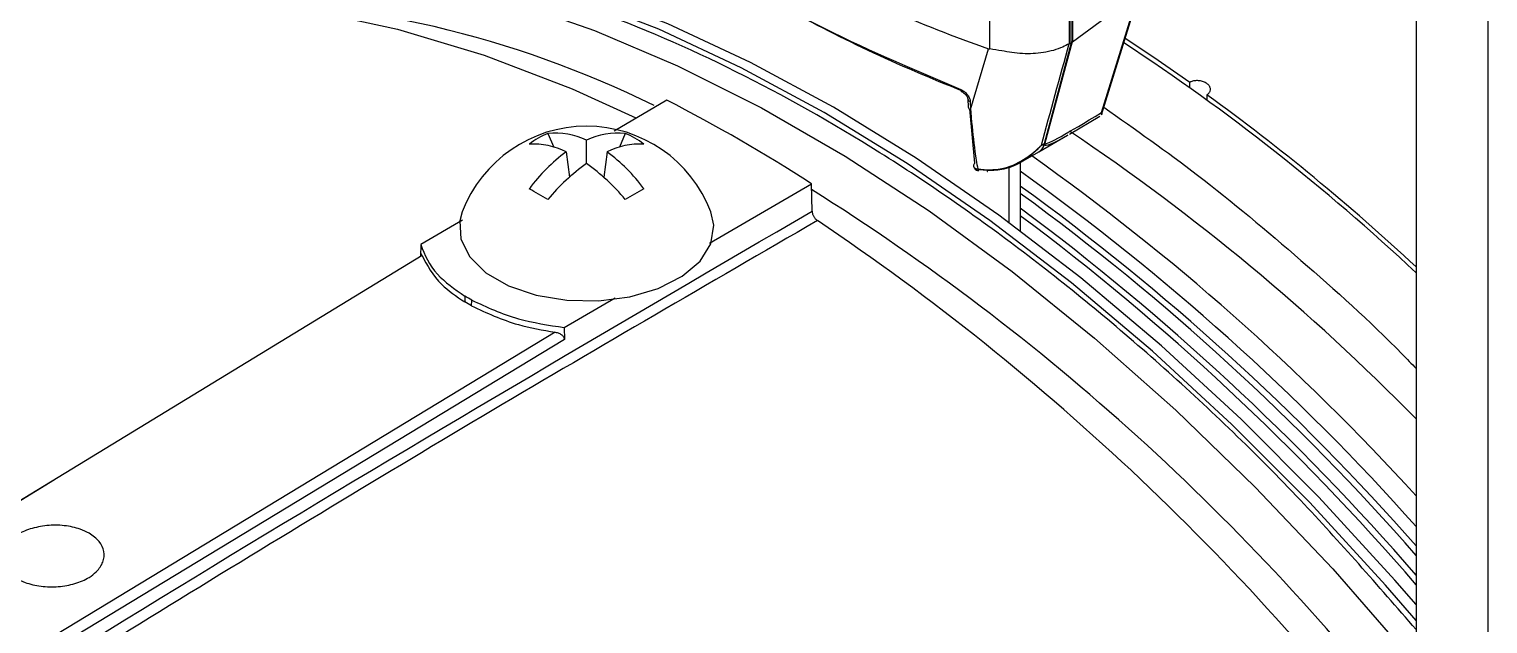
# Model space of a CAD drawing. Extents: x 16.7 to 113.1, y 4.5 to 84.5.
# Drawn here: x 25.257 to 27.961, y 12.924 to 14.026 of the extents above; entities that cross this region are included whole.
import ezdxf

# ---------------------------------------------------------------- set-up
doc = ezdxf.new("R2010")
doc.units = 0
doc.header["$MEASUREMENT"] = 0
doc.layers.add('OBJECT', color=7, linetype='CONTINUOUS')

msp = doc.modelspace()

# ---------------------------------------------------------------- linework, layer by layer
at = {"layer": 'OBJECT'}
for p, q in [((27.8284, 15.408), (27.8284, 8.0814)), ((27.9613, 15.3312), (27.9613, 8.0047)), ((27.038, 13.9894), (27.038, 14.0911)), ((27.1851, 14.1013), (27.1851, 13.9992)), ((27.1888, 14.0013), (27.1888, 14.1034)), ((27.191, 14.1044), (27.191, 14.0028)), ((27.191, 14.0028), (27.3123, 14.0918)), ((27.245, 13.8715), (27.3132, 14.0923)), ((27.2452, 13.8674), (27.315, 14.0934)), ((27.0024, 13.8774), (27.0356, 13.9899)), ((27.0356, 13.9899), (27.038, 13.9894)), ((27.1391, 13.8139), (27.1894, 14.0017)), ((27.1905, 14.0024), (27.1401, 13.8146)), ((27.1851, 13.9992), (27.1888, 14.0013)), ((27.1894, 14.0017), (27.1905, 14.0024)), ((27.4087, 13.9177), (27.4087, 13.9275)), ((27.4405, 13.9047), (27.4405, 13.8948)), ((26.4391, 13.8946), (26.3416, 13.8373)), ((26.9972, 13.8967), (26.9978, 13.8823)), ((27.0103, 13.7775), (27.0011, 13.8782)), ((27.0018, 13.8918), (27.0024, 13.8774)), ((27.1856, 13.8316), (27.2418, 13.8651)), ((26.2187, 13.833), (26.2295, 13.8075)), ((26.2904, 13.7768), (26.2904, 13.8205)), ((26.3621, 13.833), (26.3513, 13.8075)), ((27.1286, 13.7986), (27.182, 13.8294)), ((26.2525, 13.7987), (26.2586, 13.7517)), ((26.3283, 13.7987), (26.3222, 13.7517)), ((27.0955, 13.7795), (27.1286, 13.7986)), ((27.1331, 13.8104), (27.1391, 13.8139)), ((27.0155, 13.767), (27.033, 13.7652)), ((27.0338, 13.7641), (27.0177, 13.7655)), ((27.0732, 13.7706), (27.0732, 13.668)), ((27.0945, 13.7798), (27.0945, 13.6523)), ((26.5182, 13.6297), (26.7073, 13.7397)), ((26.7085, 13.6889), (26.7073, 13.7397)), ((26.0601, 13.672), (25.9829, 13.6267)), ((25.9853, 13.6068), (25.003, 13.0074)), ((25.9829, 13.6267), (25.9822, 13.6049)), ((26.0648, 13.5312), (26.0646, 13.5205)), ((26.0773, 13.5131), (26.0776, 13.5239)), ((26.249, 13.4731), (26.3435, 13.5281)), ((26.249, 13.4731), (26.2492, 13.4507)), ((26.2322, 13.4643), (25.2463, 12.8669)), ((26.2492, 13.4507), (25.2567, 12.8494)), ((25.0029, 13.0074), (25.3041, 13.1912))]:
    msp.add_line(p, q, dxfattribs=at)
at = {"layer": 'OBJECT', "flags": 128}
for points in [[(27.8284, 12.9593), (27.7887, 13.0049), (27.6481, 13.1583), (27.5039, 13.3032), (27.3565, 13.4391), (27.2066, 13.5654), (27.0548, 13.6815), (26.9017, 13.787), (26.748, 13.8815), (26.5942, 13.9645), (26.4412, 14.0358), (26.2893, 14.0949), (26.1394, 14.1417), (25.992, 14.176), (25.8478, 14.1976), (25.7073, 14.2065), (25.5711, 14.2025), (25.4398, 14.1858)], [(27.8284, 12.9296), (27.7717, 12.9951), (27.6312, 13.1485), (27.4869, 13.2934), (27.3396, 13.4293), (27.1896, 13.5556), (27.0378, 13.6717), (26.8847, 13.7772), (26.731, 13.8717), (26.5773, 13.9547), (26.4242, 14.026), (26.2724, 14.0851), (26.1225, 14.1319), (25.9751, 14.1662), (25.8308, 14.1878), (25.6903, 14.1967), (25.5542, 14.1927), (25.4229, 14.176)], [(25.307, 14.1222), (25.4364, 14.1475), (25.5711, 14.1596), (25.7107, 14.1586), (25.8545, 14.1445), (26.0018, 14.1172), (26.1522, 14.077), (26.3048, 14.024), (26.4591, 13.9584), (26.6144, 13.8805), (26.7701, 13.7907), (26.9254, 13.6893), (27.0797, 13.5767), (27.2323, 13.4535), (27.3826, 13.3201), (27.53, 13.1772), (27.6738, 13.0254), (27.8133, 12.8652), (27.8284, 12.8472)], [(25.1975, 14.0458), (25.3353, 14.0716), (25.4792, 14.0826), (25.6284, 14.0786), (25.7821, 14.0599), (25.9398, 14.0263), (26.1005, 13.9781), (26.2635, 13.9155), (26.3819, 13.8617)], [(27.4087, 13.9275), (27.3421, 13.9735), (27.2889, 14.0087)], [(26.984, 13.9144), (26.9841, 13.9131), (26.9844, 13.912), (26.9849, 13.9111), (26.9854, 13.9105), (26.9859, 13.9103), (26.9862, 13.9103), (26.987, 13.9103), (26.9879, 13.9106), (26.9888, 13.9112)], [(27.0155, 13.767), (27.0156, 13.7658), (27.0158, 13.7648), (27.016, 13.7642), (27.0163, 13.7638), (27.0164, 13.7638)], [(27.033, 13.7652), (27.0331, 13.7641), (27.0331, 13.7632), (27.0332, 13.7626), (27.0333, 13.7623), (27.0334, 13.7623), (27.0335, 13.7626), (27.0336, 13.7632), (27.0338, 13.7641)], [(26.0599, 13.6874), (26.0554, 13.671), (26.0573, 13.6369), (26.0738, 13.6041), (26.1039, 13.5747), (26.1457, 13.5505), (26.1967, 13.5331), (26.2535, 13.5236), (26.3126, 13.5225), (26.3703, 13.53), (26.423, 13.5455), (26.4674, 13.5681), (26.5007, 13.5963), (26.5207, 13.6285), (26.5263, 13.6625), (26.5209, 13.6874)]]:
    msp.add_lwpolyline(points, dxfattribs=at)
at = {"layer": 'OBJECT'}
for centre, radius, start, end in [((27.8753, 16.4022), 2.5543, 241.7407, 250.8077), ((25.5684, 12.1602), 1.9215, 63.8342, 89.7341), ((25.0699, 10.6264), 4.0374, 46.9034, 56.7008), ((24.9769, 10.517), 4.1888, 47.0985, 53.9743), ((24.9615, 11.0252), 3.2275, 57.2526, 62.7528), ((27.003, 13.8976), 0.00585, 187.6586, 258.5116), ((27.0036, 13.8832), 0.00589, 189.0365, 258.3587), ((26.2904, 13.5997), 0.2466, 20.836, 159.164), ((26.2833, 13.6814), 0.1648, 113.0749, 126.9197), ((26.232, 13.6976), 0.1361, 64.606, 95.6229), ((26.3488, 13.6976), 0.1361, 84.3772, 115.394), ((26.2975, 13.6814), 0.1648, 53.0804, 66.9249), ((24.9011, 10.4321), 4.1005, 44.4481, 56.136), ((26.1905, 13.6748), 0.1385, 63.4129, 92.5896), ((26.4375, 13.5456), 0.3134, 126.163, 143.8844), ((26.3903, 13.6748), 0.1385, 87.4104, 116.5871), ((26.1433, 13.5456), 0.3134, 36.1156, 53.837), ((27.1161, 13.8189), 0.0238, 301.6306, 343.4997), ((27.1148, 13.8332), 0.0321, 318.8194, 322.7892), ((27.1278, 13.8333), 0.0224, 299.9807, 303.2434), ((26.5075, 13.47), 0.3759, 125.2848, 140.2139), ((26.0732, 13.47), 0.3759, 39.7862, 54.715), ((27.0136, 13.7728), 0.00581, 124.8421, 185.3846), ((27.0177, 13.7737), 0.01, 188.3204, 262.6212), ((27.0151, 13.7746), 0.00768, 198.0989, 273.2213), ((27.0156, 13.7657), 0.0021, 292.5713, 354.9341), ((24.5668, 10.19), 4.4119, 42.3325, 54.7092), ((24.5131, 10.1468), 4.4427, 41.7357, 54.4768), ((25.56, 12.6092), 1.2832, 59.1159, 60.8895), ((27.0206, 12.6095), 1.2829, 119.1103, 120.8843), ((24.3997, 10.0564), 4.3374, 37.7698, 57.8535), ((24.4752, 10.1158), 4.4678, 41.3657, 54.109), ((24.4553, 10.0993), 4.4819, 41.1844, 53.9248), ((24.3504, 9.9961), 4.6049, 40.9514, 53.4236), ((24.1405, 9.8375), 4.6199, 37.0352, 56.0811), ((24.3305, 9.98), 4.6187, 40.7697, 53.2415), ((24.4603, 10.737), 3.2221, 59.872, 60.1333), ((24.4582, 10.7232), 3.2257, 59.8721, 60.1333)]:
    msp.add_arc(centre, radius, start, end, dxfattribs=at)
for centre, major_axis, ratio, start_param, end_param in [((28.1986, 14.833), (2.2222, -0.1551), 0.524922, 3.977578, 4.173815), ((28.5805, 14.5909), (1.7697, 5.6286), 0.198355, 1.738224, 1.771915), ((27.1003, 13.6825), (0.1011, 0.3198), 0.201902, 0.217224, 0.221428), ((27.104, 13.6846), (0.1011, 0.3198), 0.201902, 0.210713, 0.217224), ((27.104, 13.6844), (0.1046, 0.3236), 0.181828, 0.246827, 0.253344), ((27.5224, 14.0652), (0.3822, 0.2512), 0.030867, 3.159607, 3.880272), ((27.5008, 14.0827), (0.3616, 0.2711), 0.058139, 3.120341, 3.596852), ((27.5008, 14.0827), (0.3616, 0.2711), 0.058139, 3.067677, 3.120341), ((27.5224, 14.0652), (0.3822, 0.2512), 0.030867, 3.106943, 3.159607)]:
    msp.add_ellipse(centre, major_axis=major_axis, ratio=ratio, start_param=start_param, end_param=end_param, dxfattribs=at)
for points, knots in [([(27.8284, 12.9131), (27.7575, 12.9945), (27.607, 13.1676), (27.3623, 13.4019), (27.1009, 13.6182), (26.8346, 13.8025), (26.567, 13.9535), (26.3016, 14.0677), (26.0414, 14.1453), (25.7994, 14.1827), (25.5766, 14.1866), (25.444, 14.1635), (25.3777, 14.152)], [0, 0, 0, 0, 0.091855, 0.195255, 0.298654, 0.402383, 0.505783, 0.609182, 0.712911, 0.816311, 0.908155, 1, 1, 1, 1]), ([(26.6419, 14.0754), (26.6467, 14.0728), (26.6706, 14.0593), (26.7778, 14.0016), (26.8918, 13.9534), (26.984, 13.9144)], [0, 0, 0, 0, 0.0456532, 0.2282935, 1, 1, 1, 1]), ([(27.1848, 13.999), (27.181, 13.997), (27.1672, 13.9895), (27.1382, 13.9816), (27.0987, 13.9795), (27.0639, 13.9853), (27.0453, 13.9883), (27.038, 13.9894)], [0, 0, 0, 0, 0.097508, 0.351331, 0.599304, 0.843154, 1, 1, 1, 1]), ([(27.4405, 13.9047), (27.4416, 13.9055), (27.4444, 13.9073), (27.447, 13.9113), (27.4474, 13.9162), (27.4452, 13.9212), (27.4407, 13.9256), (27.4344, 13.9289), (27.4269, 13.9307), (27.4192, 13.9309), (27.4129, 13.9296), (27.4099, 13.9281), (27.4087, 13.9275)], [0, 0, 0, 0, 0.073627, 0.179766, 0.286276, 0.393535, 0.501562, 0.610022, 0.718406, 0.826275, 0.933445, 1, 1, 1, 1]), ([(26.984, 13.9144), (26.986, 13.9134), (26.9899, 13.9116), (26.9952, 13.9067), (26.9993, 13.901), (27.0014, 13.8958), (27.0017, 13.8929), (27.0018, 13.8918)], [0, 0, 0, 0, 0.2190626, 0.4380204, 0.6592172, 0.8799982, 1, 1, 1, 1]), ([(26.9859, 13.9103), (26.9861, 13.9102), (26.9871, 13.9099), (26.9895, 13.9084), (26.9924, 13.9059), (26.995, 13.9027), (26.9966, 13.8996), (26.9971, 13.8975), (26.9971, 13.8969), (26.9971, 13.8968)], [0, 0, 0, 0, 0.044929, 0.213202, 0.397587, 0.589203, 0.780319, 0.934937, 1, 1, 1, 1]), ([(27.0024, 13.8774), (27.0028, 13.8721), (27.0048, 13.8455), (27.0087, 13.8083), (27.0138, 13.7777), (27.0155, 13.767)], [0, 0, 0, 0, 0.139683, 0.698663, 1, 1, 1, 1]), ([(27.2495, 13.8814), (27.3076, 13.8405), (27.4306, 13.7539), (27.6151, 13.5989), (27.7505, 13.4779), (27.8198, 13.4059), (27.8284, 13.3969)], [0, 0, 0, 0, 0.294247, 0.623776, 0.953306, 1, 1, 1, 1]), ([(27.245, 13.8715), (27.245, 13.8715), (27.2455, 13.87), (27.2454, 13.869), (27.2454, 13.8679)], [0, 0, 0, 0, 0.019972, 1, 1, 1, 1]), ([(27.033, 13.7652), (27.0422, 13.7656), (27.0659, 13.7666), (27.0999, 13.7823), (27.1222, 13.7997), (27.1321, 13.8095), (27.133, 13.8103), (27.1331, 13.8104)], [0, 0, 0, 0, 0.244744, 0.626729, 0.967928, 0.996144, 1, 1, 1, 1]), ([(27.1331, 13.8104), (27.133, 13.8103), (27.1321, 13.8093), (27.1292, 13.8062), (27.1191, 13.796), (27.0983, 13.7796), (27.0673, 13.7647), (27.0439, 13.7643), (27.0338, 13.7641)], [0, 0, 0, 0, 0.003659, 0.034965, 0.112488, 0.381452, 0.732442, 1, 1, 1, 1]), ([(22.5404, 11.0069), (22.886, 11.25), (23.5773, 11.7362), (24.6189, 12.422), (25.6627, 13.0781), (26.3599, 13.4853), (26.7085, 13.6889)], [0, 0, 0, 0, 0.249972, 0.5, 0.749997, 1, 1, 1, 1]), ([(26.7085, 13.6889), (26.7086, 13.6874), (26.7088, 13.6853), (26.7099, 13.6822), (26.7109, 13.6799), (26.7122, 13.6778), (26.7136, 13.6757), (26.7156, 13.6734), (26.7173, 13.6721), (26.7184, 13.6713)], [0, 0, 0, 0, 0.226961, 0.339216, 0.451472, 0.563729, 0.675986, 0.788243, 1, 1, 1, 1]), ([(26.7184, 13.6713), (26.5174, 13.5547), (26.1168, 13.3223), (25.5185, 12.9603), (24.9185, 12.5861), (24.3141, 12.1971), (23.7116, 11.7968), (23.1235, 11.395), (22.7398, 11.1233), (22.5515, 10.9901)], [0, 0, 0, 0, 0.144222, 0.287378, 0.429468, 0.575454, 0.722208, 0.863723, 1, 1, 1, 1]), ([(25.9853, 13.6068), (25.9851, 13.6075), (25.9846, 13.6087), (25.984, 13.6097), (25.9835, 13.6102), (25.983, 13.6102), (25.9826, 13.6093), (25.9823, 13.6074), (25.9822, 13.6059), (25.9822, 13.6049)], [0, 0, 0, 0, 0.152075, 0.292239, 0.422142, 0.539512, 0.75246, 0.836113, 1, 1, 1, 1]), ([(25.9829, 13.6267), (25.9907, 13.6078), (26.005, 13.573), (26.046, 13.5444), (26.0648, 13.5312)], [0, 0, 0, 0, 0.54186, 1, 1, 1, 1]), ([(25.9853, 13.6068), (25.9949, 13.5882), (26.0111, 13.5568), (26.0491, 13.531), (26.0646, 13.5205)], [0, 0, 0, 0, 0.593401, 1, 1, 1, 1]), ([(26.0776, 13.5239), (26.1052, 13.511), (26.1563, 13.4871), (26.2199, 13.4775), (26.249, 13.4731)], [0, 0, 0, 0, 0.541514, 1, 1, 1, 1]), ([(26.0773, 13.5131), (26.105, 13.5002), (26.1516, 13.4784), (26.2089, 13.4684), (26.2322, 13.4643)], [0, 0, 0, 0, 0.593383, 1, 1, 1, 1]), ([(26.2322, 13.4643), (26.2335, 13.4641), (26.2358, 13.4637), (26.2391, 13.4625), (26.242, 13.4611), (26.245, 13.459), (26.2473, 13.4566), (26.2489, 13.4536), (26.2491, 13.4518), (26.2492, 13.4507)], [0, 0, 0, 0, 0.152075, 0.292239, 0.422142, 0.539512, 0.75246, 0.836113, 1, 1, 1, 1]), ([(25.2329, 13.0081), (25.2261, 13.0129), (25.2124, 13.0226), (25.2038, 13.0411), (25.2056, 13.0602), (25.2168, 13.0762), (25.2346, 13.0899), (25.2583, 13.1005), (25.2897, 13.1069), (25.3224, 13.1068), (25.3491, 13.1008), (25.3714, 13.0907), (25.3882, 13.0768), (25.3972, 13.058), (25.3953, 13.0381), (25.3842, 13.0216), (25.3663, 13.0078), (25.3426, 12.9974), (25.3112, 12.9916), (25.2787, 12.9925), (25.2516, 12.9987), (25.2382, 13.0054), (25.2329, 13.0081)], [0, 0, 0, 0, 0.053651, 0.107302, 0.16095, 0.214596, 0.24995, 0.303685, 0.357419, 0.411167, 0.464871, 0.499999, 0.553585, 0.60717, 0.66081, 0.714534, 0.75005, 0.803721, 0.857393, 0.911044, 0.96469, 1, 1, 1, 1])]:
    msp.add_open_spline(points, degree=3, knots=knots, dxfattribs=at)

doc.saveas('drawing.dxf')
